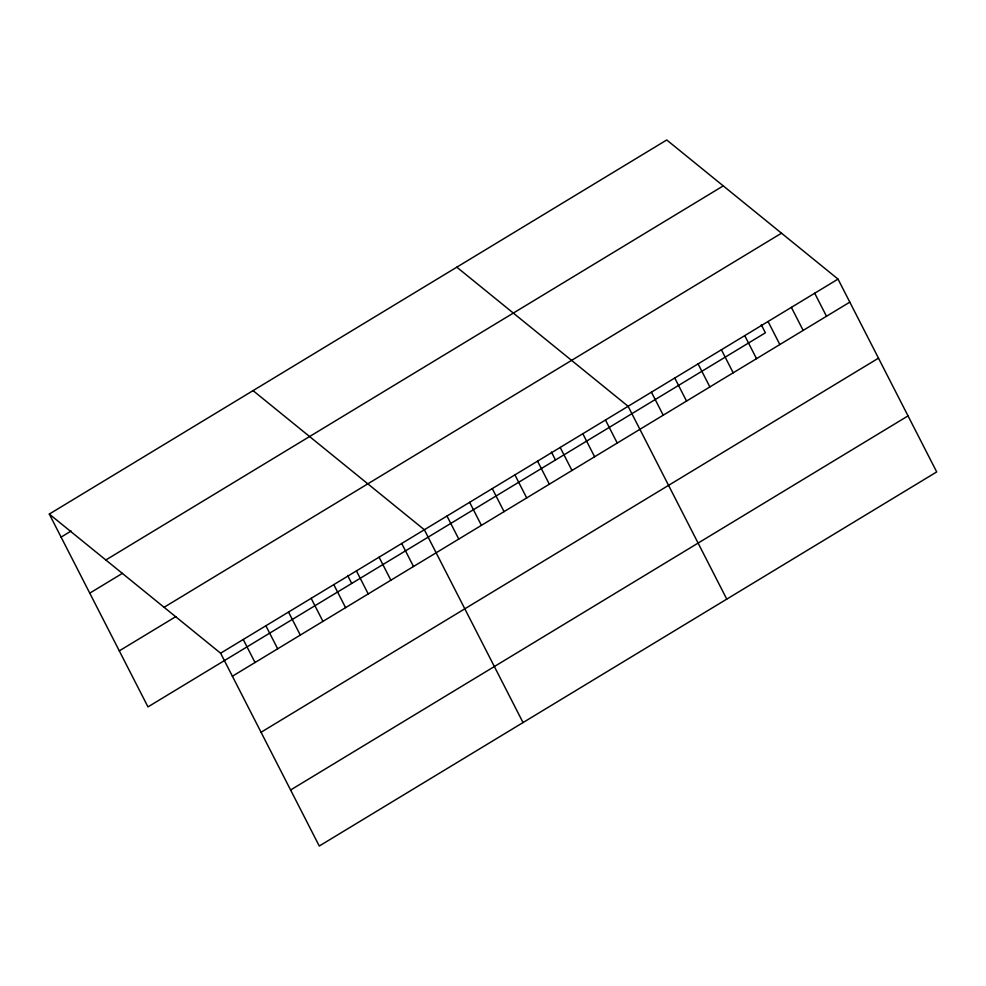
<?xml version="1.0" encoding="UTF-8"?>
<svg xmlns="http://www.w3.org/2000/svg" width="986" height="986" viewBox="0 0 986 986"><rect width="100%" height="100%" fill="white"/><g stroke="black" fill="none" stroke-linecap="round" stroke-linejoin="round"><path stroke-width="1.48" d="M49.3 514.076L666.733 139.975L838.026 279.1L936.7 471.924L319.267 846.025L220.605 653.2L49.3 514.076L147.974 706.9L765.395 332.8L761.303 324.788M61.083 537.111L71.152 531.01M105.835 559.986L723.256 185.886M89.763 593.141L122.461 573.322M164.07 607.29L781.504 233.189M119.294 650.859L175.902 616.57M220.605 653.2L838.026 279.1M232.388 676.236L849.821 302.135M261.056 732.265L878.489 358.165M290.599 789.996L908.032 415.895M456.801 267.169L628.107 406.294L726.768 599.118M253.057 390.629L424.35 529.753L523.024 722.565M814.707 293.236L826.49 316.272M791.376 307.373L803.171 330.409M768.057 321.498L779.84 344.533M744.726 335.634L756.521 358.67M721.407 349.771L733.19 372.807M698.076 363.896L709.871 386.931M674.757 378.032L686.539 401.068M651.426 392.169L663.221 415.192M605.466 420.011L617.248 443.047M582.825 433.729L594.607 456.764M560.184 447.447L571.979 470.482M551.384 451.982L555.475 459.994M537.543 461.165L549.338 484.2M514.914 474.882L526.697 497.918M492.273 488.6L504.056 511.635M469.632 502.318L481.414 525.353M446.991 516.035L458.773 539.071M401.709 543.471L413.504 566.494M379.08 557.189L390.863 580.212M356.439 570.906L368.222 593.929M347.627 575.442L351.719 583.441M333.798 584.624L345.581 607.647M311.157 598.329L322.94 621.365M288.516 612.047L300.299 635.083M265.875 625.765L277.67 648.8M243.234 639.483L255.029 662.518"/></g></svg>
